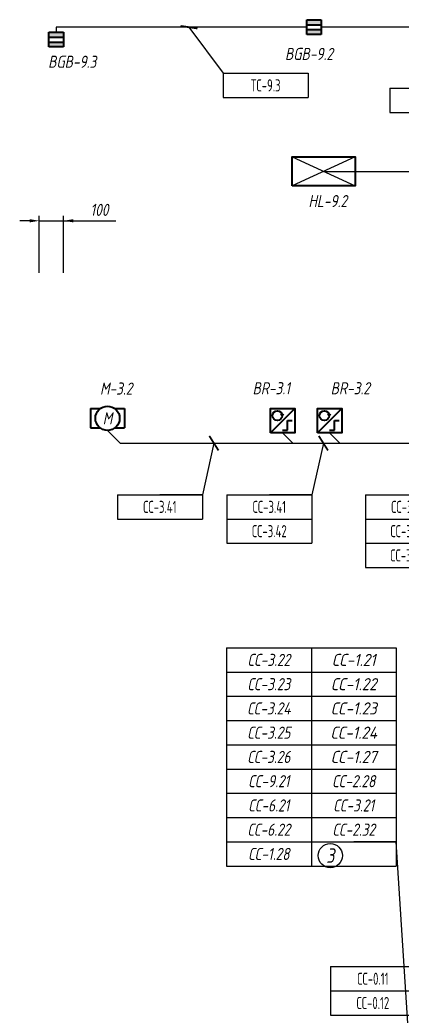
# Model space of a CAD drawing. Header units: millimetres. Extents: x -8189 to 16488, y -6763 to 17206.
# Drawn here: x 4281 to 5857, y 10716 to 14823 of the extents above; entities that cross this region are included whole.
import ezdxf
from ezdxf.enums import TextEntityAlignment as Align

# ---------------------------------------------------------------- set-up
doc = ezdxf.new("R2010")
doc.units = ezdxf.units.MM
for name, color, linetype in [('01 Экспликация', 7, 'Continuous'), ('04 Освещение', 7, 'Continuous'), ('05 Слаботочка', 7, 'Continuous'), ('06 Авт-ка климата', 7, 'Continuous'), ('07 Авт-ка общая', 7, 'Continuous'), ('08 Пож. и техн. сигн.', 7, 'Continuous')]:
    doc.layers.add(name, color=color, linetype=linetype)
doc.layers.add('11 Привязка размеры', color=7, linetype='Continuous', plot=False)
doc.styles.add('GOST typeA', font='GOST_A.TTF')
doc.styles.get("Standard").update_dxf_attribs({"font": 'arial.ttf'})
doc.styles.add('ГОСТ-ISOCPEUR', font='isocpeui.ttf', dxfattribs={"width": 0.8})
doc.linetypes.add('220V_LINE', pattern='A,0.2,-0.05,["~220V",Standard,S=0.1,R=0,X=0,Y=-0.05],-0.4,0.1', length=0.75)
doc.dimstyles.new('ISO-25', dxfattribs={"dimtxt": 2.5, "dimasz": 2.5, "dimexe": 1.25, "dimexo": 0.625, "dimtad": 1, "dimtxsty": 'Standard', "dimcen": 2.5, "dimadec": 0, "dimazin": 0, "dimtfac": 1, "dimtmove": 0, "dimatfit": 3, "dimfxl": 1, "dimarcsym": 0})

# ---------------------------------------------------------------- blocks, each defined once
blk = doc.blocks.new('*D79')
at = {"layer": '11 Привязка размеры', "color": 0, "lineweight": -2}
for p, q in [((4361.2, 13780.1), (4361.2, 14015.3)), ((4461.2, 13780.1), (4461.2, 14015.3)), ((4321.2, 13995.3), (4281.2, 13995.3)), ((4361.2, 13995.3), (4676.5, 13995.3)), ((4361.2, 13995.3), (4461.2, 13995.3))]:
    blk.add_line(p, q, dxfattribs=at)
at = {"layer": '11 Привязка размеры', "color": 0}
for points in [[(4321.2, 13988.7), (4321.2, 14002), (4361.2, 13995.3)], [(4501.2, 14002), (4501.2, 13988.7), (4461.2, 13995.3)]]:
    blk.add_solid(points, dxfattribs=at)
at = {"layer": 'Defpoints', "color": 0}
for p in [(4461.2, 13995.3), (4361.2, 13780.1), (4461.2, 13780.1)]:
    blk.add_point(p, dxfattribs=at)
at = {"layer": '11 Привязка размеры', "color": 0, "insert": (4608.9, 14040.3), "char_height": 50, "attachment_point": 5, "style": 'ГОСТ-ISOCPEUR'}
blk.add_mtext('100', dxfattribs=at)
blk = doc.blocks.new('электродвигатель')
at = {"color": 0, "lineweight": -2}
for p, q in [((0, 4), (0, 0)), ((0, 4), (2, 4)), ((5, 4), (7, 4)), ((7, 4), (7, 0)), ((0, 0), (2, 0)), ((5, 0), (7, 0))]:
    blk.add_line(p, q, dxfattribs=at)
blk.add_circle((3.5, 2), 2.5, dxfattribs=at)
at = {"color": 0, "lineweight": -2, "style": 'ГОСТ-ISOCPEUR', "width": 0.8}
blk.add_text('M', height=2.5, rotation=360, dxfattribs=at).set_placement((3.5, 2), align=Align.MIDDLE_CENTER)
blk = doc.blocks.new('энкодер')
at = {"color": 0, "lineweight": -2}
for p, q in [((0, 0), (5, 5)), ((2.43, 3.56), (2.2, 3.9)), ((2.43, 3.56), (2.66, 3.9)), ((3.48, 0.56), (3.48, 2.56)), ((3.48, 2.56), (4.48, 2.56)), ((2.48, 0.56), (3.48, 0.56))]:
    blk.add_line(p, q, dxfattribs=at)
blk.add_lwpolyline([(0, 0), (0, 5), (5, 5), (5, 0)], close=True, dxfattribs=at)
blk.add_circle((1.43, 3.56), 1, dxfattribs=at)
blk = doc.blocks.new('геркон')
at = {"lineweight": -2}
for points in [[(3, 2), (3, 3), (0, 3), (0, 2)], [(3, 0), (3, 1), (0, 1), (0, 0)]]:
    blk.add_hatch(color=0, dxfattribs=at).paths.add_polyline_path(points)
at = {"color": 0, "lineweight": -2}
for p, q in [((0, 0), (0, 3)), ((0, 3), (3, 3)), ((3, 3), (3, 0)), ((0, 2), (3, 2)), ((0, 1), (3, 1)), ((3, 0), (0, 0))]:
    blk.add_line(p, q, dxfattribs=at)
blk = doc.blocks.new('*T352')
at = {"layer": '04 Освещение', "color": 0, "lineweight": -2}
for p, q in [((0, 0), (350, 0)), ((0, 0), (0, -100)), ((350, 0), (350, -100)), ((0, -100), (350, -100))]:
    blk.add_line(p, q, dxfattribs=at)
at = {"layer": '04 Освещение', "color": 0, "insert": (175, -50), "char_height": 50, "width": 330, "attachment_point": 5, "style": 'GOST typeA'}
blk.add_mtext('{\\W0.8;ЭОМ-9.52}', dxfattribs=at)
blk = doc.blocks.new('*T468')
at = {"layer": '07 Авт-ка общая', "color": 0, "lineweight": -2}
for p, q in [((0, 0), (350, 0)), ((0, 0), (0, -100)), ((350, 0), (350, -100)), ((0, -100), (350, -100))]:
    blk.add_line(p, q, dxfattribs=at)
at = {"layer": '07 Авт-ка общая', "color": 0, "insert": (175, -50), "char_height": 50, "width": 330, "attachment_point": 5, "style": 'GOST typeA'}
blk.add_mtext('{\\W0.8;СС-3.41}', dxfattribs=at)
blk = doc.blocks.new('*T589')
at = {"layer": '06 Авт-ка климата', "color": 0, "lineweight": -2}
for p, q in [((0, 0), (700, 0)), ((0, 0), (0, -900)), ((350, 0), (350, -900)), ((700, 0), (700, -900)), ((0, -100), (700, -100)), ((0, -200), (700, -200)), ((0, -300), (700, -300)), ((0, -400), (700, -400)), ((0, -500), (700, -500)), ((0, -600), (700, -600)), ((0, -700), (700, -700)), ((0, -800), (700, -800)), ((0, -900), (700, -900))]:
    blk.add_line(p, q, dxfattribs=at)
at = {"layer": '06 Авт-ка климата', "color": 0, "char_height": 50, "width": 330, "attachment_point": 5, "style": 'ГОСТ-ISOCPEUR'}
for s, insert in [('{СС-3.22}', (175, -50)), ('{\\W0.9;СС-1.21}', (525, -50)), ('{СС-3.23}', (175, -150)), ('{\\W0.9;СС-1.22}', (525, -150)), ('{СС-3.24}', (175, -250)), ('{\\W0.9;СС-1.23}', (525, -250)), ('{СС-3.25}', (175, -350)), ('{\\W0.9;СС-1.24}', (525, -350)), ('{СС-3.26}', (175, -450)), ('{\\W0.9;СС-1.27}', (525, -450)), ('{СС-9.21}', (175, -550)), ('{СС-2.28}', (525, -550)), ('{СС-6.21}', (175, -650)), ('{СС-3.21}', (525, -650)), ('{СС-6.22}', (175, -750)), ('{СС-2.32}', (525, -750)), ('{СС-1.28}', (175, -850))]:
    blk.add_mtext(s, dxfattribs=dict(at, insert=insert))
blk = doc.blocks.new('*T676')
at = {"layer": '05 Слаботочка', "color": 0, "lineweight": -2}
for p, q in [((0, 0), (350, 0)), ((0, 0), (0, -200)), ((350, 0), (350, -200)), ((0, -100), (350, -100)), ((0, -200), (350, -200))]:
    blk.add_line(p, q, dxfattribs=at)
at = {"layer": '05 Слаботочка', "color": 0, "char_height": 50, "width": 330, "attachment_point": 5, "style": 'GOST typeA'}
for s, insert in [('{\\W0.8;СС-0.11}', (175, -50)), ('{\\W0.8;СС-0.12}', (175, -150))]:
    blk.add_mtext(s, dxfattribs=dict(at, insert=insert))
blk = doc.blocks.new('*T690')
at = {"layer": '07 Авт-ка общая', "color": 0, "lineweight": -2}
for p, q in [((0, 0), (350, 0)), ((0, 0), (0, -200)), ((350, 0), (350, -200)), ((0, -100), (350, -100)), ((0, -200), (350, -200))]:
    blk.add_line(p, q, dxfattribs=at)
at = {"layer": '07 Авт-ка общая', "color": 0, "char_height": 50, "width": 330, "attachment_point": 5, "style": 'GOST typeA'}
for s, insert in [('{\\W0.8;СС-3.41}', (175, -50)), ('{\\W0.8;СС-3.42}', (175, -150))]:
    blk.add_mtext(s, dxfattribs=dict(at, insert=insert))
blk = doc.blocks.new('*T691')
at = {"layer": '07 Авт-ка общая', "color": 0, "lineweight": -2}
for p, q in [((0, 0), (350, 0)), ((0, 0), (0, -300)), ((350, 0), (350, -300)), ((0, -100), (350, -100)), ((0, -200), (350, -200)), ((0, -300), (350, -300))]:
    blk.add_line(p, q, dxfattribs=at)
at = {"layer": '07 Авт-ка общая', "color": 0, "char_height": 50, "width": 330, "attachment_point": 5, "style": 'GOST typeA'}
for s, insert in [('{\\W0.8;СС-3.41}', (175, -50)), ('{\\W0.8;СС-3.42}', (175, -150)), ('{\\W0.8;СС-3.45}', (175, -250))]:
    blk.add_mtext(s, dxfattribs=dict(at, insert=insert))
blk = doc.blocks.new('*T767')
at = {"layer": '08 Пож. и техн. сигн.', "color": 0, "lineweight": -2}
for p, q in [((0, 0), (350, 0)), ((0, 0), (0, -100)), ((350, 0), (350, -100)), ((0, -100), (350, -100))]:
    blk.add_line(p, q, dxfattribs=at)
at = {"layer": '08 Пож. и техн. сигн.', "color": 0, "insert": (175, -50), "char_height": 50, "width": 330, "attachment_point": 5, "style": 'GOST typeA'}
blk.add_mtext('{\\W0.8;ТС-9.3}', dxfattribs=at)

msp = doc.modelspace()

# ---------------------------------------------------------------- linework, layer by layer
at = {"layer": '01 Экспликация'}
msp.add_circle((5560.7, 11378), 50, dxfattribs=at)
at = {"layer": '04 Освещение', "color": 3}
for p, q in [((5663.1, 14259), (5403.1, 14139)), ((5403.1, 14259), (5663.1, 14139))]:
    msp.add_line(p, q, dxfattribs=at)
at = {"layer": '04 Освещение', "color": 3, "lineweight": 40}
msp.add_lwpolyline([(5403.1, 14139), (5403.1, 14259), (5663.1, 14259), (5663.1, 14139)], close=True, dxfattribs=at)
at = {"layer": '04 Освещение', "linetype": '220V_LINE', "ltscale": 200, "flags": 128}
msp.add_lwpolyline([(5533.1, 14199), (7259.4, 14199)], dxfattribs=at)
at = {"layer": '07 Авт-ка общая'}
for points in [[(4642.4, 13131), (4695, 13078.3), (5406.8, 13078.3)], [(5364.2, 13121), (5406.8, 13078.3), (5600.6, 13078.3)], [(5558, 13121), (5600.6, 13078.3), (6323.4, 13078.3)]]:
    msp.add_lwpolyline(points, dxfattribs=at)
at = {"layer": '08 Пож. и техн. сигн.'}
for points in [[(5463.8, 14793.4), (4430.8, 14793.4), (4430.8, 14772.3)], [(7115.8, 14793.4), (5523.8, 14793.4)]]:
    msp.add_lwpolyline(points, dxfattribs=at)

# ---------------------------------------------------------------- block references
for name, p in [('*T767', (5119.7, 14603.5)), ('*T352', (5806, 14541.7)), ('*T468', (4683.3, 12865.6)), ('*T690', (5134.6, 12865.6)), ('*T691', (5705.7, 12865.6)), ('*T589', (5132.9, 12234.7)), ('*T676', (5561.5, 10920.2))]:
    msp.add_blockref(name, p)
at = {"layer": '07 Авт-ка общая', "lineweight": 40, "xscale": 20, "yscale": 20, "zscale": 20}
for name, p in [('электродвигатель', (4572.4, 13141)), ('энкодер', (5314.2, 13121)), ('энкодер', (5508, 13121))]:
    msp.add_blockref(name, p, dxfattribs=at)
at = {"layer": '08 Пож. и техн. сигн.', "lineweight": 40, "xscale": 20, "yscale": 20, "zscale": 20}
for p in [(5463.8, 14763.4), (4400.8, 14712.3)]:
    msp.add_blockref('геркон', p, dxfattribs=at)

# ---------------------------------------------------------------- texts
at = {"layer": '01 Экспликация', "style": 'ГОСТ-ISOCPEUR', "width": 0.8}
msp.add_text('3', height=60, dxfattribs=at).set_placement((5560.7, 11378), align=Align.MIDDLE)
at = {"layer": '04 Освещение', "linetype": 'Continuous', "style": 'ГОСТ-ISOCPEUR', "width": 0.8}
msp.add_text('HL-9.2', height=50, dxfattribs=at).set_placement((5630.2, 14051.5), align=Align.RIGHT)
at = {"layer": '07 Авт-ка общая', "linetype": 'Continuous', "style": 'ГОСТ-ISOCPEUR', "width": 0.8}
for s, p in [('M-3.2', (4744.9, 13278.4)), ('BR-3.1', (5394.9, 13279.8)), ('BR-3.2', (5724.2, 13279.8))]:
    msp.add_text(s, height=50, dxfattribs=at).set_placement(p, align=Align.RIGHT)
at = {"layer": '08 Пож. и техн. сигн.', "linetype": 'Continuous', "style": 'ГОСТ-ISOCPEUR', "width": 0.8}
for s, p in [('BGB-9.2', (5572.2, 14658.2)), ('BGB-9.3', (4596.4, 14625.9))]:
    msp.add_text(s, height=50, dxfattribs=at).set_placement(p, align=Align.RIGHT)

# ---------------------------------------------------------------- dimensions: what is measured, and where the dimension line sits
at = {"layer": '11 Привязка размеры'}
dim = msp.add_linear_dim(base=(4461.2, 13995.3), p1=(4361.2, 13780.1), p2=(4461.2, 13780.1), dimstyle='ISO-25', override={"dimtxt": 50, "dimasz": 40, "dimexe": 20, "dimexo": 0, "dimgap": 20, "dimdec": 0, "dimtxsty": 'ГОСТ-ISOCPEUR'}, dxfattribs=at)
dim.commit()
dim.dimension.update_dxf_attribs({"geometry": '*D79', "text_midpoint": (4608.9, 14040.3)})

# ---------------------------------------------------------------- leaders
at = {"layer": '06 Авт-ка климата'}
msp.add_leader([(5950.3, 9570.1), (5832.9, 11434.7), (5657.9, 11434.7)], dimstyle='ISO-25', override={"dimasz": 50, "dimgap": 1, "dimtad": 0, "dimldrblk": 'ArchTick'}, dxfattribs=at)
at = {"layer": '07 Авт-ка общая'}
for points in [[(5081, 13078.3), (5033.3, 12865.6), (4858.3, 12865.6)], [(5532.3, 13078.3), (5484.6, 12865.6), (5309.6, 12865.6)]]:
    msp.add_leader(points, dimstyle='ISO-25', override={"dimasz": 50, "dimgap": 1, "dimtad": 0, "dimldrblk": 'ArchTick'}, dxfattribs=at)
at = {"layer": '08 Пож. и техн. сигн.'}
msp.add_leader([(4978.3, 14793.4), (5119.7, 14603.5), (5279.6, 14603.5)], dimstyle='ISO-25', override={"dimasz": 50, "dimgap": 1, "dimtad": 0, "dimldrblk": 'ArchTick'}, dxfattribs=at)

doc.saveas('drawing.dxf')
